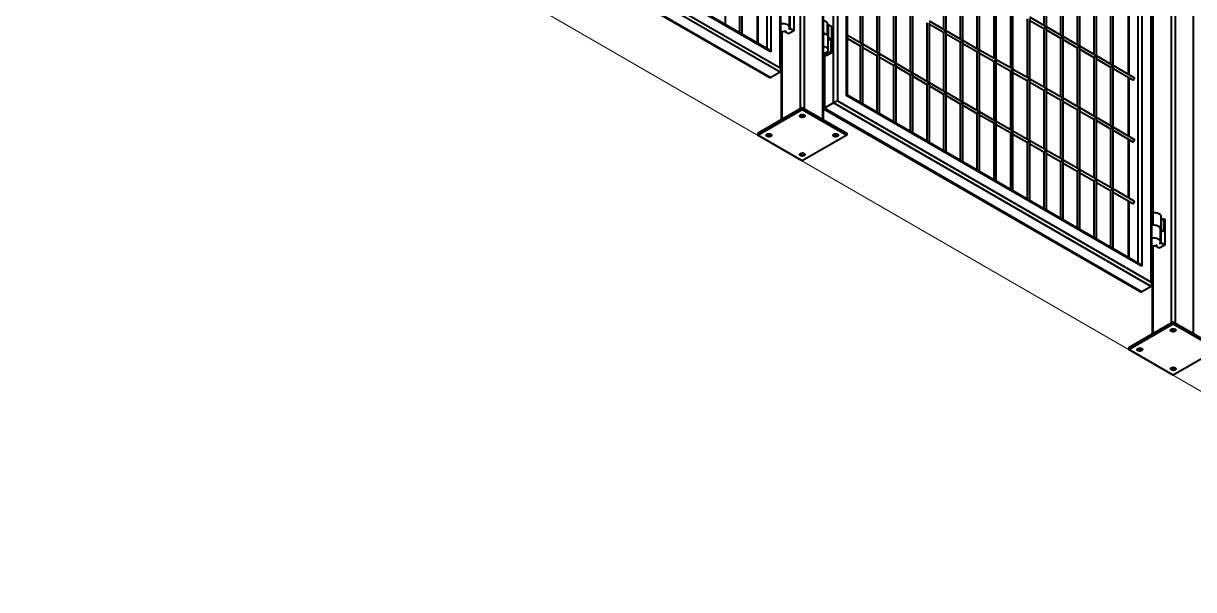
# Model space of a CAD drawing. Header units: millimetres. Extents: x 0 to 420, y 0 to 297.
# Drawn here: x 207.81 to 252.42, y 89.06 to 110.63 of the extents above; entities that cross this region are included whole.
import ezdxf

# ---------------------------------------------------------------- set-up
doc = ezdxf.new("R2010")
doc.units = ezdxf.units.MM

msp = doc.modelspace()

# ---------------------------------------------------------------- linework, layer by layer
at = {"color": 8, "linetype": 'Continuous', "lineweight": 40}
for p, q in [((237.4337, 107.3904), (237.4337, 139.5622)), ((237.5751, 139.5622), (237.5751, 107.3904)), ((238.2823, 106.9822), (238.2823, 139.154)), ((236.168, 109.6657), (236.168, 137.8842)), ((251.5759, 99.2264), (251.5759, 131.3982)), ((251.7173, 131.3982), (251.7173, 99.2264)), ((252.4244, 98.8182), (252.4244, 130.99)), ((250.3101, 101.5016), (250.3101, 129.7201)), ((250.8688, 126.6588), (250.8688, 103.4316)), ((235.8145, 112.0237), (235.8145, 109.8698)), ((249.9566, 110.9146), (249.9566, 108.6784)), ((236.7266, 110.3267), (236.7266, 106.9822)), ((238.3459, 109.4891), (238.3459, 107.3948)), ((249.9566, 108.5629), (249.9566, 106.3268)), ((249.9566, 106.2113), (249.9566, 103.9751)), ((249.9566, 103.8597), (249.9566, 101.7057)), ((250.8688, 102.1626), (250.8688, 98.8182))]:
    msp.add_line(p, q, dxfattribs=at)
at = {"color": 7, "linetype": 'Continuous', "lineweight": 40}
for p, q in [((238.3115, 106.9653), (238.3115, 139.1132)), ((236.3094, 137.9658), (236.3094, 109.5502)), ((236.663, 108.9378), (236.663, 138.17)), ((236.6923, 108.8393), (236.6923, 138.1869)), ((238.6994, 107.5989), (238.6994, 136.9944)), ((238.8409, 136.9127), (238.8409, 107.6806)), ((239.1944, 107.8847), (239.1944, 136.3003)), ((239.2237, 107.9016), (239.2237, 136.2018)), ((250.8051, 100.7737), (250.8051, 130.0059)), ((250.8344, 100.6752), (250.8344, 130.0228)), ((250.4516, 129.8017), (250.4516, 101.3861)), ((250.8395, 126.6628), (250.8395, 103.4485)), ((236.3094, 109.5502), (225.0523, 116.0488)), ((236.2387, 109.6248), (225.0816, 116.0657)), ((236.663, 108.7745), (224.5573, 115.763)), ((224.6987, 115.8446), (236.663, 108.9378)), ((224.1745, 115.542), (236.2387, 108.5774)), ((224.2038, 115.5589), (236.3094, 108.5704)), ((234.5775, 110.5838), (234.5775, 112.7955)), ((242.8921, 112.6412), (242.8921, 110.405)), ((242.9921, 110.3473), (242.9921, 112.6412)), ((246.7105, 112.7885), (246.7105, 110.5523)), ((246.8105, 110.4946), (246.8105, 112.7885)), ((235.1139, 112.4281), (235.1139, 110.2742)), ((235.2139, 110.2164), (235.2139, 112.4281)), ((235.7852, 112.0406), (235.7852, 109.8867)), ((239.7101, 112.1265), (239.7101, 109.8903)), ((239.8101, 109.8326), (239.8101, 112.1265)), ((243.5285, 112.2738), (243.5285, 110.0376)), ((243.6285, 109.9799), (243.6285, 112.2738)), ((247.3469, 112.4211), (247.3469, 110.185)), ((247.4469, 110.1272), (247.4469, 112.4211)), ((247.9833, 112.0537), (247.9833, 109.8176)), ((248.0833, 109.7598), (248.0833, 112.0537)), ((240.3465, 111.7591), (240.3465, 109.5229)), ((240.4465, 109.4652), (240.4465, 111.7591)), ((244.1649, 111.9064), (244.1649, 109.6702)), ((244.2649, 109.6125), (244.2649, 111.9064)), ((248.6197, 111.6864), (248.6197, 109.4502)), ((248.7197, 109.3925), (248.7197, 111.6864)), ((237.1862, 111.3304), (237.1862, 110.3505)), ((240.9829, 111.3917), (240.9829, 109.1555)), ((241.0829, 109.0978), (241.0829, 111.3917)), ((244.8013, 111.539), (244.8013, 109.3029)), ((244.9013, 109.2451), (244.9013, 111.539)), ((245.4377, 111.1716), (245.4377, 108.9355)), ((245.5377, 108.8777), (245.5377, 111.1716)), ((249.2561, 111.319), (249.2561, 109.0828)), ((249.3561, 109.0251), (249.3561, 111.319)), ((237.019, 110.4689), (237.019, 110.9588)), ((237.0448, 110.4322), (237.0448, 110.9221)), ((241.6193, 111.0243), (241.6193, 108.7881)), ((241.7193, 108.7304), (241.7193, 111.0243)), ((242.2557, 110.6569), (242.2557, 108.4208)), ((242.9421, 110.3761), (242.3557, 110.7147)), ((242.3557, 108.363), (242.3557, 110.6569)), ((246.0741, 110.8043), (246.0741, 108.5681)), ((246.7605, 110.5235), (246.1741, 110.862)), ((246.1741, 108.5104), (246.1741, 110.8043)), ((246.1741, 110.7465), (246.7105, 110.4369)), ((249.9273, 110.9315), (249.9273, 108.6953)), ((236.6973, 110.3306), (236.6973, 106.9653)), ((236.8893, 110.3423), (236.8327, 110.3097)), ((236.8327, 110.3097), (236.8327, 110.3293)), ((236.9741, 110.2281), (236.8327, 110.3097)), ((237.1862, 110.3505), (236.9741, 110.2281)), ((237.0448, 110.4322), (236.9883, 110.3995)), ((237.1862, 110.3505), (237.0448, 110.4322)), ((238.4615, 110.1764), (238.4615, 110.616)), ((238.4873, 110.5793), (238.4615, 110.5644)), ((238.4873, 110.5793), (238.4873, 110.1302)), ((238.6287, 110.4976), (238.4873, 110.5793)), ((238.6287, 109.5178), (238.6287, 110.4976)), ((242.3557, 110.5992), (242.8921, 110.2895)), ((242.8921, 110.2895), (242.8921, 108.0534)), ((243.5785, 110.0088), (242.9921, 110.3473)), ((242.9921, 107.9956), (242.9921, 110.2895)), ((242.9921, 110.2318), (243.5285, 109.9222)), ((246.7105, 110.4369), (246.7105, 108.2007)), ((247.3969, 110.1561), (246.8105, 110.4946)), ((246.8105, 108.143), (246.8105, 110.4369)), ((246.8105, 110.3791), (247.3469, 110.0695)), ((238.4898, 109.6198), (238.4898, 110.1098)), ((238.4898, 110.0879), (238.5863, 110.0322)), ((238.5863, 110.0322), (238.4898, 109.9765)), ((238.5863, 110.0322), (238.5863, 109.5423)), ((239.7601, 109.8614), (239.2237, 110.1711)), ((239.2237, 110.0556), (239.7101, 109.7748)), ((239.7101, 109.7748), (239.7101, 107.6208)), ((240.3965, 109.494), (239.8101, 109.8326)), ((239.8101, 107.5631), (239.8101, 109.7748)), ((243.5285, 109.9222), (243.5285, 107.686)), ((244.2149, 109.6414), (243.6285, 109.9799)), ((243.6285, 107.6283), (243.6285, 109.9222)), ((243.6285, 109.8644), (244.1649, 109.5548)), ((247.3469, 110.0695), (247.3469, 107.8333)), ((248.0333, 109.7887), (247.4469, 110.1272)), ((247.4469, 107.7756), (247.4469, 110.0695)), ((247.4469, 110.0118), (247.9833, 109.7021)), ((238.3166, 109.4825), (238.3166, 107.3779)), ((238.5863, 109.5423), (238.3742, 109.4198)), ((238.3742, 109.4981), (238.3742, 109.4198)), ((238.3742, 109.4198), (238.4166, 109.3953)), ((238.6287, 109.5178), (238.4166, 109.3953)), ((238.5863, 109.5423), (238.6287, 109.5178)), ((239.8101, 109.7171), (240.3465, 109.4074)), ((240.3465, 109.4074), (240.3465, 107.2535)), ((241.0329, 109.1267), (240.4465, 109.4652)), ((240.4465, 107.1957), (240.4465, 109.4074)), ((240.4465, 109.3497), (240.9829, 109.0401)), ((244.1649, 109.5548), (244.1649, 107.3186)), ((244.8513, 109.274), (244.2649, 109.6125)), ((244.2649, 107.2609), (244.2649, 109.5548)), ((244.2649, 109.497), (244.8013, 109.1874)), ((247.9833, 109.7021), (247.9833, 107.4659)), ((248.6697, 109.4213), (248.0833, 109.7598)), ((248.0833, 107.4082), (248.0833, 109.7021)), ((248.0833, 109.6444), (248.6197, 109.3347)), ((248.6197, 109.3347), (248.6197, 107.0986)), ((249.306, 109.0539), (248.7197, 109.3925)), ((248.7197, 107.0408), (248.7197, 109.3347)), ((240.9829, 109.0401), (240.9829, 106.8861)), ((241.6693, 108.7593), (241.0829, 109.0978)), ((241.0829, 106.8284), (241.0829, 109.0401)), ((241.0829, 108.9823), (241.6193, 108.6727)), ((244.8013, 109.1874), (244.8013, 106.9512)), ((245.4877, 108.9066), (244.9013, 109.2451)), ((244.9013, 106.8935), (244.9013, 109.1874)), ((244.9013, 109.1297), (245.4377, 108.82)), ((246.1241, 108.5392), (245.5377, 108.8777)), ((248.7197, 109.277), (249.2561, 108.9673)), ((249.2561, 108.9673), (249.2561, 106.7312)), ((250.1584, 108.5619), (249.3561, 109.0251)), ((249.3561, 106.6734), (249.3561, 108.9673)), ((249.3561, 108.9096), (250.1084, 108.4753)), ((236.663, 108.7745), (236.3094, 108.5704)), ((241.6193, 108.6727), (241.6193, 106.5187)), ((242.3057, 108.3919), (241.7193, 108.7304)), ((241.7193, 106.461), (241.7193, 108.6727)), ((241.7193, 108.6149), (242.2557, 108.3053)), ((245.4377, 108.82), (245.4377, 106.5838)), ((245.5377, 106.5261), (245.5377, 108.82)), ((245.5377, 108.7623), (246.0741, 108.4526)), ((246.0741, 108.4526), (246.0741, 106.2165)), ((246.7605, 108.1718), (246.1741, 108.5104)), ((246.1741, 106.1587), (246.1741, 108.4526)), ((249.9273, 108.5798), (249.9273, 106.3437)), ((242.2557, 108.3053), (242.2557, 106.1513)), ((242.9421, 108.0245), (242.3557, 108.363)), ((242.3557, 106.0936), (242.3557, 108.3053)), ((242.3557, 108.2476), (242.8921, 107.9379)), ((243.5785, 107.6571), (242.9921, 107.9956)), ((246.1741, 108.3949), (246.7105, 108.0852)), ((246.7105, 108.0852), (246.7105, 105.8491)), ((247.3969, 107.8045), (246.8105, 108.143)), ((246.8105, 105.7913), (246.8105, 108.0852)), ((246.8105, 108.0275), (247.3469, 107.7179)), ((238.6994, 107.5989), (238.3459, 107.3948)), ((250.8051, 100.6104), (238.6994, 107.5989)), ((238.8409, 107.6806), (250.8051, 100.7737)), ((250.4516, 101.3861), (239.1944, 107.8847)), ((250.3808, 101.4608), (239.2237, 107.9016)), ((242.8921, 107.9379), (242.8921, 105.7839)), ((242.9921, 105.7262), (242.9921, 107.9379)), ((242.9921, 107.8802), (243.5285, 107.5705)), ((243.5285, 107.5705), (243.5285, 105.4165)), ((244.2149, 107.2897), (243.6285, 107.6283)), ((243.6285, 105.3588), (243.6285, 107.5705)), ((247.3469, 107.7179), (247.3469, 105.4817)), ((248.0333, 107.4371), (247.4469, 107.7756)), ((247.4469, 105.424), (247.4469, 107.7179)), ((247.4469, 107.6601), (247.9833, 107.3505)), ((235.8074, 106.4516), (237.5044, 107.4313)), ((235.8074, 106.3699), (237.5044, 107.3496)), ((237.5044, 107.4313), (237.5044, 107.3496)), ((237.5044, 107.4313), (239.2015, 106.4516)), ((237.5044, 107.3496), (239.2015, 106.3699)), ((238.3166, 107.3779), (250.3809, 100.4133)), ((238.3459, 107.3948), (250.4516, 100.4063)), ((243.6285, 107.5128), (244.1649, 107.2031)), ((244.1649, 107.2031), (244.1649, 105.0492)), ((244.8513, 106.9224), (244.2649, 107.2609)), ((244.2649, 104.9914), (244.2649, 107.2031)), ((244.2649, 107.1454), (244.8013, 106.8358)), ((247.9833, 107.3505), (247.9833, 105.1143)), ((248.6697, 107.0697), (248.0833, 107.4082)), ((248.0833, 105.0566), (248.0833, 107.3505)), ((248.0833, 107.2927), (248.6197, 106.9831)), ((244.8013, 106.8358), (244.8013, 104.6818)), ((245.4877, 106.555), (244.9013, 106.8935)), ((244.9013, 104.6241), (244.9013, 106.8358)), ((244.9013, 106.778), (245.4377, 106.4684)), ((248.6197, 106.9831), (248.6197, 104.7469)), ((249.306, 106.7023), (248.7197, 107.0408)), ((248.7197, 104.6892), (248.7197, 106.9831)), ((248.7197, 106.9254), (249.2561, 106.6157)), ((250.1584, 106.2103), (249.3561, 106.6734)), ((235.8074, 106.4516), (235.8074, 106.3699)), ((237.5044, 105.3902), (235.8074, 106.3699)), ((239.2015, 106.3699), (237.5044, 105.3902)), ((239.2015, 106.4516), (239.2015, 106.3699)), ((245.4377, 106.4684), (245.4377, 104.3144)), ((246.1241, 106.1876), (245.5377, 106.5261)), ((245.5377, 104.2567), (245.5377, 106.4684)), ((245.5377, 106.4106), (246.0741, 106.101)), ((249.2561, 106.6157), (249.2561, 104.3795)), ((249.3561, 104.3218), (249.3561, 106.6157)), ((249.3561, 106.558), (250.1084, 106.1237)), ((249.9273, 106.2282), (249.9273, 103.992)), ((246.0741, 106.101), (246.0741, 103.947)), ((246.7605, 105.8202), (246.1741, 106.1587)), ((246.1741, 103.8893), (246.1741, 106.101)), ((246.1741, 106.0433), (246.7105, 105.7336)), ((247.3969, 105.4528), (246.8105, 105.7913)), ((246.7105, 105.7336), (246.7105, 103.5796)), ((246.8105, 103.5219), (246.8105, 105.7336)), ((246.8105, 105.6759), (247.3469, 105.3662)), ((247.3469, 105.3662), (247.3469, 103.2122)), ((248.0333, 105.0854), (247.4469, 105.424)), ((247.4469, 103.1545), (247.4469, 105.3662)), ((247.4469, 105.3085), (247.9833, 104.9988)), ((247.9833, 104.9988), (247.9833, 102.8449)), ((248.6697, 104.7181), (248.0833, 105.0566)), ((248.0833, 102.7871), (248.0833, 104.9988)), ((248.0833, 104.9411), (248.6197, 104.6315)), ((248.6197, 104.6315), (248.6197, 102.4775)), ((249.306, 104.3507), (248.7197, 104.6892)), ((248.7197, 102.4197), (248.7197, 104.6315)), ((248.7197, 104.5737), (249.2561, 104.2641)), ((249.2561, 104.2641), (249.2561, 102.1101)), ((250.1584, 103.8586), (249.3561, 104.3218)), ((249.3561, 102.0524), (249.3561, 104.2641)), ((249.3561, 104.2063), (250.1084, 103.772)), ((249.9273, 103.8766), (249.9273, 101.7226)), ((250.8344, 103.4514), (250.8758, 103.4275)), ((250.8758, 103.4275), (250.8758, 102.9376)), ((251.1895, 102.7784), (251.1895, 103.2683)), ((251.2859, 103.1908), (251.1895, 103.1351)), ((251.2859, 102.7008), (251.2859, 103.1908)), ((251.2859, 103.1908), (251.3284, 103.1663)), ((251.3284, 103.1663), (251.3284, 102.1864)), ((250.8758, 102.9376), (250.8344, 102.9615)), ((251.1612, 102.3048), (251.1612, 102.7947)), ((251.187, 102.758), (251.1612, 102.7431)), ((251.187, 102.2681), (251.187, 102.758)), ((251.187, 102.758), (251.2859, 102.7008)), ((251.0314, 102.1783), (250.9748, 102.1456)), ((251.3284, 102.1864), (251.1162, 102.064)), ((251.187, 102.2681), (251.1304, 102.2354)), ((251.3284, 102.1864), (251.187, 102.2681)), ((250.8395, 102.1666), (250.8395, 98.8013)), ((250.9748, 102.1456), (250.9748, 102.1652)), ((251.1162, 102.064), (250.9748, 102.1456)), ((250.8051, 100.6104), (250.4516, 100.4063)), ((249.9495, 98.2875), (251.6466, 99.2672)), ((249.9495, 98.2058), (251.6466, 99.1855)), ((251.6466, 99.2672), (251.6466, 99.1855)), ((251.6466, 99.2672), (253.3436, 98.2875)), ((251.6466, 99.1855), (253.3436, 98.2058)), ((249.9495, 98.2875), (249.9495, 98.2058)), ((251.6466, 97.2262), (249.9495, 98.2058)), ((253.3436, 98.2058), (251.6466, 97.2262))]:
    msp.add_line(p, q, dxfattribs=at)
at = {"color": 7, "linetype": 'Continuous', "lineweight": 20}
msp.add_line((265.7887, 89.0621), (207.806, 122.5348), dxfattribs=at)
at = {"color": 7, "linetype": 'Continuous', "lineweight": 40, "flags": 128}
for points in [[(238.3115, 110.7483), (238.3442, 110.7383), (238.3778, 110.7238), (238.4067, 110.7062), (238.4301, 110.6861), (238.4473, 110.664), (238.4579, 110.6405), (238.4615, 110.6164), (238.4615, 110.616)], [(236.9883, 110.3995), (237.0053, 110.4216), (237.0156, 110.4451), (237.019, 110.4693), (237.0154, 110.4934), (237.0048, 110.5169), (236.9876, 110.539), (236.9642, 110.5591), (236.9353, 110.5767), (236.9017, 110.5912), (236.8644, 110.6023), (236.8244, 110.6096), (236.7828, 110.613), (236.7409, 110.6123), (236.6997, 110.6075), (236.6923, 110.6062)], [(238.3115, 110.248), (238.3229, 110.2459), (238.3612, 110.2359), (238.3961, 110.2224), (238.4265, 110.2057), (238.4517, 110.1863), (238.4709, 110.1648), (238.4836, 110.1417), (238.4894, 110.1177), (238.4898, 110.1098)], [(238.3115, 109.7581), (238.3229, 109.7559), (238.3612, 109.746), (238.3961, 109.7325), (238.4265, 109.7158), (238.4517, 109.6964), (238.4709, 109.6749), (238.4836, 109.6518), (238.4894, 109.6278), (238.4882, 109.6036), (238.48, 109.5798), (238.465, 109.5572), (238.4437, 109.5363), (238.4166, 109.5178), (238.3845, 109.5021), (238.3484, 109.4898), (238.3115, 109.4816)], [(250.1084, 108.4753), (250.1198, 108.4731), (250.1334, 108.4778)], [(250.1334, 108.4778), (250.1469, 108.4887), (250.1584, 108.5042), (250.166, 108.5218), (250.1687, 108.539), (250.166, 108.5531), (250.1584, 108.5619), (250.1584, 108.5619)], [(237.4337, 107.1455), (237.4554, 107.155), (237.4808, 107.1608), (237.5079, 107.1624), (237.5347, 107.1597), (237.5593, 107.153), (237.5798, 107.1426), (237.5947, 107.1295), (237.603, 107.1145), (237.6039, 107.0988), (237.5975, 107.0835), (237.5841, 107.0698), (237.5649, 107.0587), (237.5411, 107.051), (237.5147, 107.0473), (237.4874, 107.0478), (237.4615, 107.0526), (237.4387, 107.0612), (237.4208, 107.073), (237.4091, 107.0872), (237.4045, 107.1027), (237.4073, 107.1184), (237.4173, 107.133), (237.4337, 107.1455)], [(236.1609, 106.4107), (236.1826, 106.4202), (236.208, 106.426), (236.2351, 106.4276), (236.2619, 106.4249), (236.2865, 106.4182), (236.307, 106.4079), (236.322, 106.3947), (236.3302, 106.3797), (236.3311, 106.364), (236.3247, 106.3487), (236.3113, 106.335), (236.2921, 106.3239), (236.2683, 106.3162), (236.2419, 106.3125), (236.2147, 106.313), (236.1887, 106.3178), (236.1659, 106.3264), (236.148, 106.3383), (236.1363, 106.3525), (236.1317, 106.368), (236.1345, 106.3836), (236.1445, 106.3982), (236.1609, 106.4107)], [(238.7065, 106.4107), (238.7282, 106.4202), (238.7536, 106.426), (238.7806, 106.4276), (238.8075, 106.4249), (238.8321, 106.4182), (238.8526, 106.4079), (238.8675, 106.3947), (238.8758, 106.3797), (238.8767, 106.364), (238.8703, 106.3487), (238.8569, 106.335), (238.8377, 106.3239), (238.8139, 106.3162), (238.7875, 106.3125), (238.7602, 106.313), (238.7343, 106.3178), (238.7115, 106.3264), (238.6936, 106.3383), (238.6819, 106.3525), (238.6773, 106.368), (238.6801, 106.3836), (238.6901, 106.3982), (238.7065, 106.4107)], [(250.1334, 106.1261), (250.1469, 106.1371), (250.1584, 106.1525), (250.166, 106.1702), (250.1687, 106.1874), (250.166, 106.2015), (250.1584, 106.2103), (250.1584, 106.2103)], [(250.1084, 106.1237), (250.1198, 106.1214), (250.1334, 106.1261)], [(237.4337, 105.676), (237.4554, 105.6855), (237.4808, 105.6912), (237.5079, 105.6929), (237.5347, 105.6902), (237.5593, 105.6834), (237.5798, 105.6731), (237.5947, 105.66), (237.603, 105.645), (237.6039, 105.6293), (237.5975, 105.614), (237.5841, 105.6003), (237.5649, 105.5892), (237.5411, 105.5815), (237.5147, 105.5777), (237.4874, 105.5783), (237.4615, 105.583), (237.4387, 105.5916), (237.4208, 105.6035), (237.4091, 105.6177), (237.4045, 105.6332), (237.4073, 105.6488), (237.4173, 105.6635), (237.4337, 105.676)], [(250.1084, 103.772), (250.1198, 103.7698), (250.1334, 103.7745)], [(250.1334, 103.7745), (250.1469, 103.7854), (250.1584, 103.8009), (250.166, 103.8186), (250.1687, 103.8357), (250.166, 103.8498), (250.1584, 103.8586), (250.1584, 103.8586)], [(251.1895, 103.2683), (251.1891, 103.2763), (251.1833, 103.3003), (251.1706, 103.3234), (251.1514, 103.3449), (251.1262, 103.3643), (251.0957, 103.381), (251.0609, 103.3945), (251.0226, 103.4044), (250.982, 103.4106), (250.9401, 103.4127), (250.8983, 103.4107), (250.8758, 103.4079)], [(251.1612, 102.7947), (251.1612, 102.7951), (251.1575, 102.8193), (251.147, 102.8427), (251.1297, 102.8648), (251.1063, 102.8849), (251.0774, 102.9025), (251.0439, 102.9171), (251.0065, 102.9281), (250.9665, 102.9355), (250.925, 102.9388), (250.883, 102.9381), (250.8418, 102.9334), (250.8344, 102.9321)], [(251.187, 102.758), (251.1879, 102.7621), (251.1891, 102.7864), (251.1833, 102.8104), (251.1706, 102.8335), (251.1514, 102.855), (251.1262, 102.8744), (251.1015, 102.8883)], [(251.1304, 102.2354), (251.1474, 102.2576), (251.1578, 102.281), (251.1612, 102.3052), (251.1575, 102.3293), (251.147, 102.3528), (251.1297, 102.3749), (251.1063, 102.395), (251.0774, 102.4126), (251.0439, 102.4271), (251.0065, 102.4382), (250.9665, 102.4456), (250.925, 102.4489), (250.883, 102.4482), (250.8418, 102.4435), (250.8344, 102.4422)], [(251.5759, 98.9814), (251.5976, 98.9909), (251.6229, 98.9967), (251.65, 98.9983), (251.6768, 98.9956), (251.7014, 98.9889), (251.7219, 98.9786), (251.7369, 98.9654), (251.7451, 98.9504), (251.7461, 98.9347), (251.7396, 98.9194), (251.7263, 98.9057), (251.707, 98.8946), (251.6833, 98.8869), (251.6568, 98.8832), (251.6296, 98.8837), (251.6036, 98.8885), (251.5809, 98.8971), (251.563, 98.9089), (251.5513, 98.9231), (251.5466, 98.9386), (251.5494, 98.9543), (251.5594, 98.9689), (251.5759, 98.9814)], [(250.3031, 98.2467), (250.3248, 98.2562), (250.3501, 98.2619), (250.3772, 98.2635), (250.404, 98.2609), (250.4286, 98.2541), (250.4492, 98.2438), (250.4641, 98.2306), (250.4723, 98.2157), (250.4733, 98.1999), (250.4668, 98.1847), (250.4535, 98.171), (250.4342, 98.1598), (250.4105, 98.1521), (250.384, 98.1484), (250.3568, 98.149), (250.3308, 98.1537), (250.3081, 98.1623), (250.2902, 98.1742), (250.2785, 98.1884), (250.2738, 98.2039), (250.2766, 98.2195), (250.2866, 98.2341), (250.3031, 98.2467)], [(251.5759, 97.5119), (251.5976, 97.5214), (251.6229, 97.5272), (251.65, 97.5288), (251.6768, 97.5261), (251.7014, 97.5193), (251.7219, 97.509), (251.7369, 97.4959), (251.7451, 97.4809), (251.7461, 97.4652), (251.7396, 97.4499), (251.7263, 97.4362), (251.707, 97.4251), (251.6833, 97.4174), (251.6568, 97.4137), (251.6296, 97.4142), (251.6036, 97.4189), (251.5809, 97.4276), (251.563, 97.4394), (251.5513, 97.4536), (251.5466, 97.4691), (251.5494, 97.4847), (251.5594, 97.4994), (251.5759, 97.5119)]]:
    msp.add_lwpolyline(points, dxfattribs=at)
at = {"color": 7, "linetype": 'Continuous', "lineweight": 40}
for centre, radius, start, end in [((236.7687, 110.7386), 0.4141, 259.36025, 286.91829), ((238.2458, 109.9802), 0.2858, 56.90355, 76.70887), ((237.5044, 107.2786), 0.1507, 242.01037, 297.98884), ((236.2316, 106.5438), 0.1507, 242.01608, 297.98252), ((238.7772, 106.5438), 0.1507, 242.01512, 297.98503), ((237.5044, 105.809), 0.1507, 242.01531, 297.98487), ((250.9109, 102.5744), 0.4141, 259.35903, 286.92013), ((251.6466, 99.1145), 0.1507, 242.00858, 297.99142), ((250.3738, 98.3797), 0.1507, 242.01516, 297.98502), ((251.6466, 97.645), 0.1507, 242.01516, 297.98502)]:
    msp.add_arc(centre, radius, start, end, dxfattribs=at)
for centre, major_axis, ratio, start_param, end_param in [((242.9421, 110.3184), (0.05, 0.0289), 0.0000704, 3.141552, 5.4977465), ((242.9421, 110.3184), (-0.0354, 0.0612), 0.5773346, 4.7123483, 5.4978278), ((242.9421, 110.3184), (0.05, 0.0289), 0.0000704, 5.4977465, 6.2831447), ((242.9421, 110.3184), (-0.0354, 0.0612), 0.5773346, 3.9269502, 4.7123483), ((246.7605, 110.4657), (0.05, 0.0289), 0.0000704, 3.141552, 5.4977465), ((246.7605, 110.4657), (-0.0354, 0.0612), 0.5773346, 4.7123483, 5.4978278), ((246.7605, 110.4657), (0.05, 0.0289), 0.0000704, 5.4977465, 6.2831447), ((246.7605, 110.4657), (-0.0354, 0.0612), 0.5773346, 3.9269502, 4.7123483), ((239.7601, 109.8037), (0.05, 0.0289), 0.0000704, 3.141552, 5.4977465), ((239.7601, 109.8037), (-0.0354, 0.0612), 0.5773346, 4.7123483, 5.4978278), ((239.7601, 109.8037), (0.05, 0.0289), 0.0000704, 5.4977465, 6.2831447), ((239.7601, 109.8037), (-0.0354, 0.0612), 0.5773346, 3.9269502, 4.7123483), ((243.5785, 109.951), (0.05, 0.0289), 0.0000704, 3.141552, 5.4977465), ((243.5785, 109.951), (-0.0354, 0.0612), 0.5773346, 4.7123483, 5.4978278), ((243.5785, 109.951), (0.05, 0.0289), 0.0000704, 5.4977465, 6.2831447), ((243.5785, 109.951), (-0.0354, 0.0612), 0.5773346, 3.9269502, 4.7123483), ((247.3969, 110.0984), (0.05, 0.0289), 0.0000704, 3.141552, 5.4977465), ((247.3969, 110.0984), (-0.0354, 0.0612), 0.5773346, 4.7123483, 5.4978278), ((247.3969, 110.0984), (0.05, 0.0289), 0.0000704, 5.4977465, 6.2831447), ((247.3969, 110.0984), (-0.0354, 0.0612), 0.5773346, 3.9269502, 4.7123483), ((248.0333, 109.731), (-0.0354, 0.0612), 0.5773346, 4.7123483, 5.4978278), ((236.2387, 109.5094), (-0.0707, 0.1225), 0.5773346, 4.7123483, 5.4978278), ((240.3965, 109.4363), (0.05, 0.0289), 0.0000704, 3.141552, 5.4977465), ((240.3965, 109.4363), (-0.0354, 0.0612), 0.5773346, 4.7123483, 5.4978278), ((240.3965, 109.4363), (0.05, 0.0289), 0.0000704, 5.4977465, 6.2831447), ((240.3965, 109.4363), (-0.0354, 0.0612), 0.5773346, 3.9269502, 4.7123483), ((244.2149, 109.5836), (0.05, 0.0289), 0.0000704, 3.141552, 5.4977465), ((244.2149, 109.5836), (-0.0354, 0.0612), 0.5773346, 4.7123483, 5.4978278), ((244.2149, 109.5836), (0.05, 0.0289), 0.0000704, 5.4977465, 6.2831447), ((244.2149, 109.5836), (-0.0354, 0.0612), 0.5773346, 3.9269502, 4.7123483), ((248.0333, 109.731), (0.05, 0.0289), 0.0000704, 3.141552, 5.4977465), ((248.0333, 109.731), (0.05, 0.0289), 0.0000704, 5.4977465, 6.2831447), ((248.0333, 109.731), (-0.0354, 0.0612), 0.5773346, 3.9269502, 4.7123483), ((248.6697, 109.3636), (0.05, 0.0289), 0.0000704, 3.141552, 5.4977465), ((248.6697, 109.3636), (-0.0354, 0.0612), 0.5773346, 4.7123483, 5.4978278), ((248.6697, 109.3636), (0.05, 0.0289), 0.0000704, 5.4977465, 6.2831447), ((248.6697, 109.3636), (-0.0354, 0.0612), 0.5773346, 3.9269502, 4.7123483), ((236.5923, 108.897), (-0.0707, 0.1225), 0.5773346, 3.141552, 4.7123483), ((241.0329, 109.0689), (0.05, 0.0289), 0.0000704, 3.141552, 5.4977465), ((241.0329, 109.0689), (-0.0354, 0.0612), 0.5773346, 4.7123483, 5.4978278), ((241.0329, 109.0689), (0.05, 0.0289), 0.0000704, 5.4977465, 6.2831447), ((241.0329, 109.0689), (-0.0354, 0.0612), 0.5773346, 3.9269502, 4.7123483), ((244.8513, 109.2163), (0.05, 0.0289), 0.0000704, 3.141552, 5.4977465), ((244.8513, 109.2163), (-0.0354, 0.0612), 0.5773346, 4.7123483, 5.4978278), ((244.8513, 109.2163), (0.05, 0.0289), 0.0000704, 5.4977465, 6.2831447), ((244.8513, 109.2163), (-0.0354, 0.0612), 0.5773346, 3.9269502, 4.7123483), ((245.4877, 108.8489), (0.05, 0.0289), 0.0000704, 3.141552, 5.4977465), ((245.4877, 108.8489), (-0.0354, 0.0612), 0.5773346, 4.7123483, 5.4978278), ((245.4877, 108.8489), (0.05, 0.0289), 0.0000704, 5.4977465, 6.2831447), ((245.4877, 108.8489), (-0.0354, 0.0612), 0.5773346, 3.9269502, 4.7123483), ((249.3061, 108.9962), (0.05, 0.0289), 0.0000704, 3.141552, 5.4977465), ((249.3061, 108.9962), (-0.0354, 0.0612), 0.5773346, 4.7123483, 5.4978278), ((249.3061, 108.9962), (0.05, 0.0289), 0.0000704, 5.4977465, 6.2831447), ((249.3061, 108.9962), (-0.0354, 0.0612), 0.5773346, 3.9269502, 4.7123483), ((236.2387, 108.6929), (-0.0707, 0.1225), 0.5773346, 2.3562351, 3.141552), ((241.6693, 108.7015), (0.05, 0.0289), 0.0000704, 3.141552, 5.4977465), ((241.6693, 108.7015), (-0.0354, 0.0612), 0.5773346, 4.7123483, 5.4978278), ((241.6693, 108.7015), (0.05, 0.0289), 0.0000704, 5.4977465, 6.2831447), ((241.6693, 108.7015), (-0.0354, 0.0612), 0.5773346, 3.9269502, 4.7123483), ((246.1241, 108.4815), (0.05, 0.0289), 0.0000704, 3.141552, 5.4977465), ((246.1241, 108.4815), (-0.0354, 0.0612), 0.5773346, 4.7123483, 5.4978278), ((246.1241, 108.4815), (0.05, 0.0289), 0.0000704, 5.4977465, 6.2831447), ((246.1241, 108.4815), (-0.0354, 0.0612), 0.5773346, 3.9269502, 4.7123483), ((242.3057, 108.3342), (0.05, 0.0289), 0.0000704, 3.141552, 5.4977465), ((242.3057, 108.3342), (-0.0354, 0.0612), 0.5773346, 4.7123483, 5.4978278), ((242.3057, 108.3342), (0.05, 0.0289), 0.0000704, 5.4977465, 6.2831447), ((242.3057, 108.3342), (-0.0354, 0.0612), 0.5773346, 3.9269502, 4.7123483), ((242.9421, 107.9668), (0.05, 0.0289), 0.0000704, 3.141552, 5.4977465), ((242.9421, 107.9668), (-0.0354, 0.0612), 0.5773346, 4.7123483, 5.4978278), ((242.9421, 107.9668), (0.05, 0.0289), 0.0000704, 5.4977465, 6.2831447), ((242.9421, 107.9668), (-0.0354, 0.0612), 0.5773346, 3.9269502, 4.7123483), ((246.7605, 108.1141), (0.05, 0.0289), 0.0000704, 3.141552, 5.4977465), ((246.7605, 108.1141), (-0.0354, 0.0612), 0.5773346, 4.7123483, 5.4978278), ((246.7605, 108.1141), (0.05, 0.0289), 0.0000704, 5.4977465, 6.2831447), ((246.7605, 108.1141), (-0.0354, 0.0612), 0.5773346, 3.9269502, 4.7123483), ((238.7702, 107.6397), (0.1, 0.0577), 0.0000704, 3.9269502, 5.4977465), ((239.1237, 107.8439), (0.1, 0.0577), 0.0000704, 5.4977465, 6.2832259), ((243.5785, 107.5994), (0.05, 0.0289), 0.0000704, 3.141552, 5.4977465), ((243.5785, 107.5994), (-0.0354, 0.0612), 0.5773346, 4.7123483, 5.4978278), ((243.5785, 107.5994), (0.05, 0.0289), 0.0000704, 5.4977465, 6.2831447), ((243.5785, 107.5994), (-0.0354, 0.0612), 0.5773346, 3.9269502, 4.7123483), ((247.3969, 107.7467), (0.05, 0.0289), 0.0000704, 3.141552, 5.4977465), ((247.3969, 107.7467), (-0.0354, 0.0612), 0.5773346, 4.7123483, 5.4978278), ((247.3969, 107.7467), (0.05, 0.0289), 0.0000704, 5.4977465, 6.2831447), ((247.3969, 107.7467), (-0.0354, 0.0612), 0.5773346, 3.9269502, 4.7123483), ((238.4166, 107.4356), (0.1, 0.0577), 0.0000704, 3.1416333, 3.9269502), ((244.2149, 107.232), (0.05, 0.0289), 0.0000704, 3.141552, 5.4977465), ((244.2149, 107.232), (-0.0354, 0.0612), 0.5773346, 4.7123483, 5.4978278), ((244.2149, 107.232), (0.05, 0.0289), 0.0000704, 5.4977465, 6.2831447), ((244.2149, 107.232), (-0.0354, 0.0612), 0.5773346, 3.9269502, 4.7123483), ((248.0333, 107.3793), (0.05, 0.0289), 0.0000704, 3.141552, 5.4977465), ((248.0333, 107.3793), (-0.0354, 0.0612), 0.5773346, 4.7123483, 5.4978278), ((248.0333, 107.3793), (0.05, 0.0289), 0.0000704, 5.4977465, 6.2831447), ((248.0333, 107.3793), (-0.0354, 0.0612), 0.5773346, 3.9269502, 4.7123483), ((244.8513, 106.8646), (0.05, 0.0289), 0.0000704, 3.141552, 5.4977465), ((244.8513, 106.8646), (-0.0354, 0.0612), 0.5773346, 4.7123483, 5.4978278), ((244.8513, 106.8646), (0.05, 0.0289), 0.0000704, 5.4977465, 6.2831447), ((244.8513, 106.8646), (-0.0354, 0.0612), 0.5773346, 3.9269502, 4.7123483), ((248.6697, 107.012), (0.05, 0.0289), 0.0000704, 3.141552, 5.4977465), ((248.6697, 107.012), (-0.0354, 0.0612), 0.5773346, 4.7123483, 5.4978278), ((248.6697, 107.012), (0.05, 0.0289), 0.0000704, 5.4977465, 6.2831447), ((248.6697, 107.012), (-0.0354, 0.0612), 0.5773346, 3.9269502, 4.7123483), ((249.3061, 106.6446), (0.05, 0.0289), 0.0000704, 3.141552, 5.4977465), ((249.3061, 106.6446), (-0.0354, 0.0612), 0.5773346, 4.7123483, 5.4978278), ((249.3061, 106.6446), (0.05, 0.0289), 0.0000704, 5.4977465, 6.2831447), ((249.3061, 106.6446), (-0.0354, 0.0612), 0.5773346, 3.9269502, 4.7123483), ((245.4877, 106.4972), (0.05, 0.0289), 0.0000704, 3.141552, 5.4977465), ((245.4877, 106.4972), (-0.0354, 0.0612), 0.5773346, 4.7123483, 5.4978278), ((245.4877, 106.4972), (0.05, 0.0289), 0.0000704, 5.4977465, 6.2831447), ((245.4877, 106.4972), (-0.0354, 0.0612), 0.5773346, 3.9269502, 4.7123483), ((246.1241, 106.1299), (0.05, 0.0289), 0.0000704, 3.141552, 5.4977465), ((246.1241, 106.1299), (-0.0354, 0.0612), 0.5773346, 4.7123483, 5.4978278), ((246.1241, 106.1299), (0.05, 0.0289), 0.0000704, 5.4977465, 6.2831447), ((246.1241, 106.1299), (-0.0354, 0.0612), 0.5773346, 3.9269502, 4.7123483), ((246.7605, 105.7625), (0.05, 0.0289), 0.0000704, 3.141552, 5.4977465), ((246.7605, 105.7625), (-0.0354, 0.0612), 0.5773346, 4.7123483, 5.4978278), ((246.7605, 105.7625), (0.05, 0.0289), 0.0000704, 5.4977465, 6.2831447), ((246.7605, 105.7625), (-0.0354, 0.0612), 0.5773346, 3.9269502, 4.7123483), ((247.3969, 105.3951), (0.05, 0.0289), 0.0000704, 3.141552, 5.4977465), ((247.3969, 105.3951), (-0.0354, 0.0612), 0.5773346, 4.7123483, 5.4978278), ((247.3969, 105.3951), (0.05, 0.0289), 0.0000704, 5.4977465, 6.2831447), ((247.3969, 105.3951), (-0.0354, 0.0612), 0.5773346, 3.9269502, 4.7123483), ((248.0333, 105.0277), (0.05, 0.0289), 0.0000704, 3.141552, 5.4977465), ((248.0333, 105.0277), (-0.0354, 0.0612), 0.5773346, 4.7123483, 5.4978278), ((248.0333, 105.0277), (0.05, 0.0289), 0.0000704, 5.4977465, 6.2831447), ((248.0333, 105.0277), (-0.0354, 0.0612), 0.5773346, 3.9269502, 4.7123483), ((248.6697, 104.6603), (0.05, 0.0289), 0.0000704, 3.141552, 5.4977465), ((248.6697, 104.6603), (-0.0354, 0.0612), 0.5773346, 4.7123483, 5.4978278), ((248.6697, 104.6603), (0.05, 0.0289), 0.0000704, 5.4977465, 6.2831447), ((248.6697, 104.6603), (-0.0354, 0.0612), 0.5773346, 3.9269502, 4.7123483), ((249.3061, 104.2929), (0.05, 0.0289), 0.0000704, 3.141552, 5.4977465), ((249.3061, 104.2929), (-0.0354, 0.0612), 0.5773346, 4.7123483, 5.4978278), ((249.3061, 104.2929), (0.05, 0.0289), 0.0000704, 5.4977465, 6.2831447), ((249.3061, 104.2929), (-0.0354, 0.0612), 0.5773346, 3.9269502, 4.7123483), ((250.3809, 101.3453), (-0.0707, 0.1225), 0.5773346, 4.7123483, 5.4978278), ((250.3809, 100.5288), (-0.0707, 0.1225), 0.5773346, 2.3562351, 3.141552), ((250.7344, 100.7329), (-0.0707, 0.1225), 0.5773346, 3.141552, 4.7123483)]:
    msp.add_ellipse(centre, major_axis=major_axis, ratio=ratio, start_param=start_param, end_param=end_param, dxfattribs=at)

doc.saveas('drawing.dxf')
